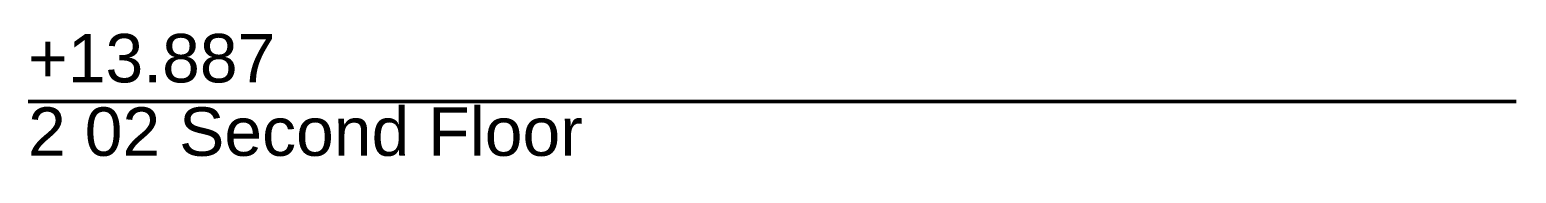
# Model space of a CAD drawing. Header units: millimetres. Extents: x -48147 to 1403542, y -455564 to 18123.
# Drawn here: x 1400484 to 1403542, y -442041 to -441744 of the extents above; entities that cross this region are included whole.
import ezdxf

# ---------------------------------------------------------------- set-up
doc = ezdxf.new("R2010")
doc.units = ezdxf.units.MM
doc.header["$MEASUREMENT"] = 0
doc.linetypes.add('Wipeout_Contour', pattern=[1000, 0, -1000])
doc.layers.add('0_Pen_No__25', color=7, linetype='Continuous', lineweight=50, true_color=0x2a2a2a)
doc.layers.add('0_Pen_No__6', color=7, linetype='Continuous', lineweight=35)
doc.styles.add('GENERATED_STYLE_2', font='')
doc.styles.get('GENERATED_STYLE_2').set_extended_font_data('Swis721 BT')

# ---------------------------------------------------------------- blocks, each defined once
blk = doc.blocks.new('S-22 Building Section_STORY_MARKER', base_point=(1418663.2, -449992.5))
at = {"color": 254, "linetype": 'Wipeout_Contour', "lineweight": 0, "ltscale": 5879243.351043663}
blk.add_wipeout([(1403542.2, -441744.3), (1400080.2, -441744.3), (1400080.2, -442040.8), (1403542.2, -442040.8)], dxfattribs=at)
at = {"layer": '0_Pen_No__25', "linetype": 'Continuous'}
blk.add_line((1403542.2, -441892.5), (1400480.2, -441892.5), dxfattribs=at)
at = {"layer": '0_Pen_No__6', "char_height": 100, "attachment_point": 1, "style": 'GENERATED_STYLE_2'}
for s, insert in [('\\A1;{\\fSwis721 BT|b0|i0|c0|p34;+13.887}', (1400480.2, -441753.1)), ('\\A1;{\\fSwis721 BT|b0|i0|c0|p34;2 02 Second Floor}', (1400480.2, -441904.6))]:
    blk.add_mtext(s, dxfattribs=dict(at, insert=insert))

msp = doc.modelspace()

# ---------------------------------------------------------------- block references
at = {"linetype": 'Continuous', "lineweight": 0}
msp.add_blockref('S-22 Building Section_STORY_MARKER', (1418663.2, -449992.5), dxfattribs=at)

doc.saveas('drawing.dxf')
